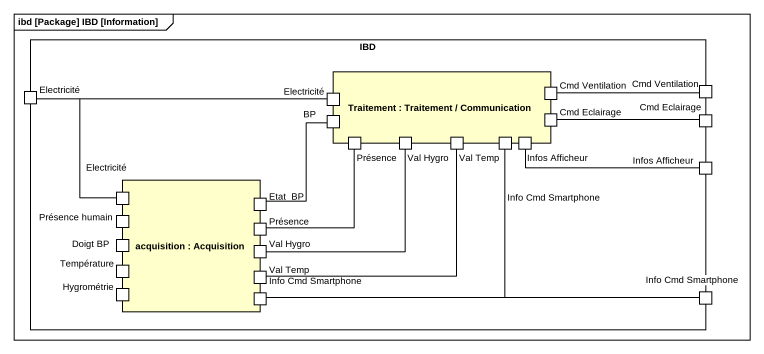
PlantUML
@startuml
mainframe ibd [Package] IBD [Information]
rectangle IBD {
  port Electricité
  rectangle "Traitement : Traitement / Communication" as Traitement {
    port "Electricité" as Electricité_2
    port "Cmd Ventilation" as Cmd_Ventilation
    port BP
    port "Cmd Eclairage" as Cmd_Eclairage
    port Présence
    port "Val Hygro" as Val_Hygro
    port "Val Temp" as Val_Temp
    port "Info Cmd Smartphone" as Info_Cmd_Smartphone
    port "Infos Afficheur" as Infos_Afficheur
  }
  port "Cmd Ventilation" as Cmd_Ventilation_2
  port "Cmd Eclairage" as Cmd_Eclairage_2
  port "Infos Afficheur" as Infos_Afficheur_2
  rectangle "acquisition : Acquisition" as acquisition {
    port "Electricité" as Electricité_3
    port Etat_BP
    port "Doigt BP" as Doigt_BP
    port "Présence humain" as Présence_humain
    port "Présence" as Présence_2
    port "Val Hygro" as Val_Hygro_2
    port Température
    port "Val Temp" as Val_Temp_2
    port Hygrométrie
    port "Info Cmd Smartphone" as Info_Cmd_Smartphone_2
  }
  port "Info Cmd Smartphone" as Info_Cmd_Smartphone_3
}
Electricité -right- Electricité_2
Electricité -- Electricité_3
Cmd_Ventilation_2 -left- Cmd_Ventilation
BP -- Etat_BP
Cmd_Eclairage_2 -left- Cmd_Eclairage
Infos_Afficheur_2 -left- Infos_Afficheur
Présence_2 -up- Présence
Val_Hygro_2 -up- Val_Hygro
Val_Temp_2 -up- Val_Temp
Info_Cmd_Smartphone_3 -up- Info_Cmd_Smartphone
Info_Cmd_Smartphone_3 -left- Info_Cmd_Smartphone_2
@enduml
